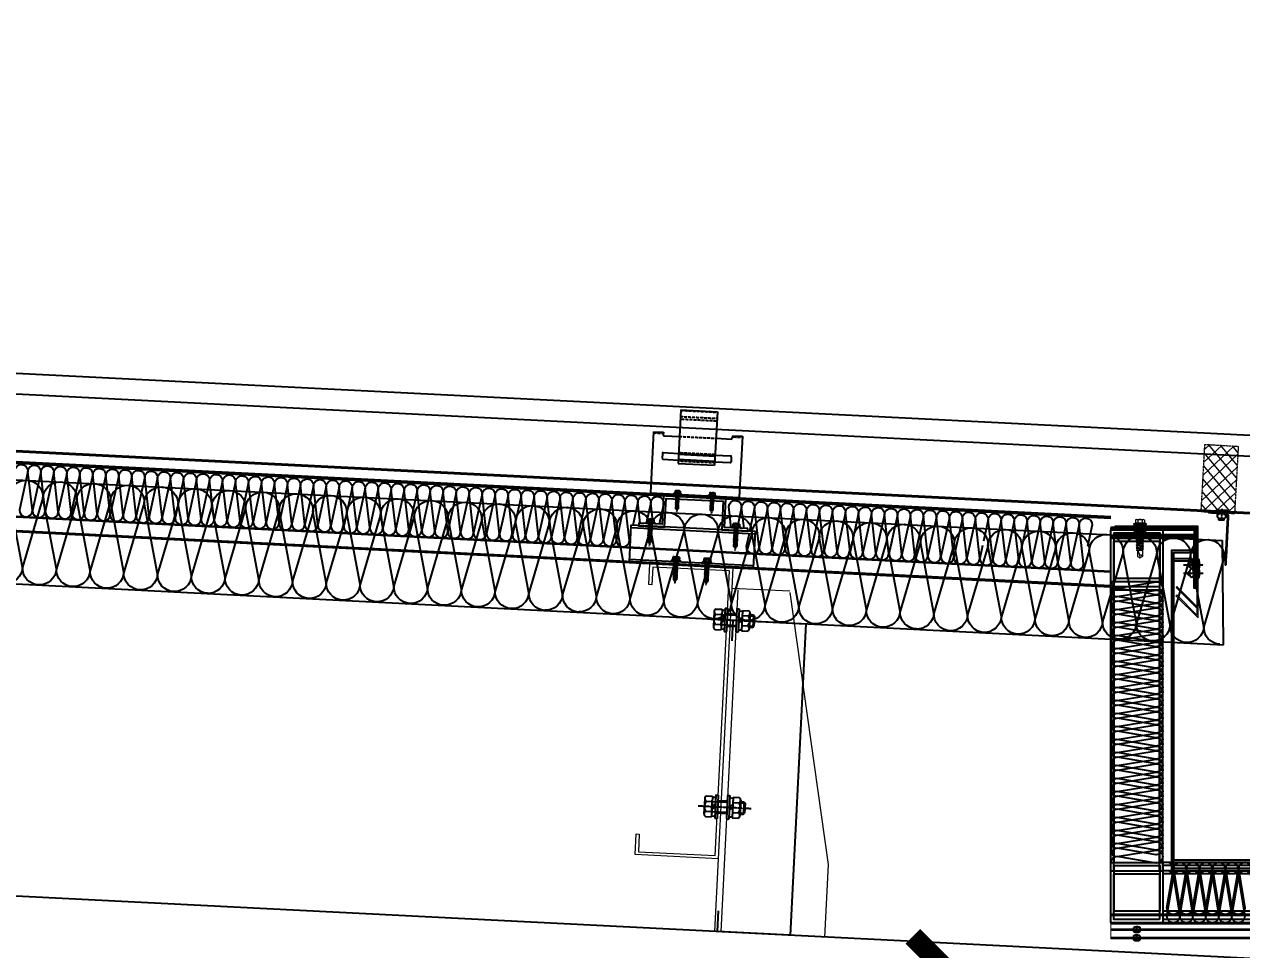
# Model space of a CAD drawing. Extents: x 220580 to 2027826, y -309201 to 71987.
# Drawn here: x 337395 to 338566, y -212317 to -211427 of the extents above; entities that cross this region are included whole.
import ezdxf

# ---------------------------------------------------------------- set-up
doc = ezdxf.new("R2010")
doc.units = 0
for name, pattern in [('CENTER', [2, 1.25, -0.25, 0.25, -0.25]), ('CONTINUOUS0', [0]), ('CONTINUOUS1', [0]), ('DASH', [0.35, 0.25, -0.1]), ('HIDDEN', [0.375, 0.25, -0.125])]:
    doc.linetypes.add(name, pattern=pattern)
for name, color, linetype, lineweight in [('00-BW', 140, 'HIDDEN', 5), ('0CABR-零部件（螺钉、螺栓、五金件）', 53, 'Continuous', 13), ('S-dim', 81, 'Continuous', 0), ('T码、堵头、配件', 6, 'Continuous', 13), ('屋面板', 6, 'Continuous', 13), ('粗', 7, 'Continuous', 50)]:
    doc.layers.add(name, color=color, linetype=linetype, lineweight=lineweight)
for name, color, linetype in [('003_THICK', 7, 'CONTINUOUS1'), ('004_THIN', 6, 'CONTINUOUS0'), ('3索引', 3, 'Continuous'), ('A-HATCH-2', 251, 'Continuous'), ('A-LIN-V', 9, 'Continuous'), ('AS-COLN', 6, 'Continuous'), ('BWM', 8, 'Continuous'), ('C18', 4, 'CENTER'), ('CEN', 1, 'CENTER'), ('DIM', 173, 'Continuous'), ('HATCH', 66, 'Continuous'), ('pj', 4, 'Continuous'), ('SCREW', 233, 'Continuous'), ('SEAMLOK75 - SHEET', 6, 'Continuous'), ('ZX', 240, 'CENTER'), ('建-尺寸', 3, 'Continuous'), ('拉铆钉', 243, 'Continuous'), ('紧固件', 40, 'Continuous'), ('配件', 233, 'Continuous'), ('钢承板', 253, 'Continuous')]:
    doc.layers.add(name, color=color, linetype=linetype)
doc.styles.add('A-DIM_T3', font='SIMPLEX', dxfattribs={"width": 0.705882, "bigfont": 'GBCBIG'})
doc.dimstyles.new('A-DIM&&50', dxfattribs={"dimtxt": 148.75, "dimasz": 50, "dimexe": 125, "dimexo": 150, "dimgap": 63.125, "dimtad": 1, "dimdec": 0, "dimzin": 0, "dimdsep": 46, "dimtxsty": 'A-DIM_T3', "dimblk": 'ARCHTICK', "dimcen": 0.09, "dimclrt": 7, "dimazin": 2, "dimtfac": 1, "dimtdec": 0, "dimtix": 1, "dimtmove": 2, "dimatfit": 3, "dimfxl": 0, "dimtolj": 1, "dimtzin": 0, "dimarcsym": 0})

# ---------------------------------------------------------------- blocks, each defined once
blk = doc.blocks.new('压块-flat-1')
at = {"layer": 'HATCH', "ltscale": 10}
h = blk.add_hatch(dxfattribs=at)
h.set_pattern_fill('ACET-2D-ANSI32', color=256, scale=0.5)
h.set_pattern_definition([(45, (-3162.4305, -11124.3203), (-1.683798, 1.683798), []), (45, (-3161.308, -11124.3203), (-1.683798, 1.683798), [])])
h.paths.add_polyline_path([(-82, 0), (-82, -2), (-2, -2), (-2, -50), (0, -50), (0, 0)])
at = {"layer": '配件', "color": 4}
blk.add_lwpolyline([(-82, 0), (-82, -2), (-2, -2), (-2, -50), (0, -50), (0, 0)], close=True, dxfattribs=at)
blk = doc.blocks.new('G$C114A11A0')
at = {"layer": '0CABR-零部件（螺钉、螺栓、五金件）'}
h = blk.add_hatch(dxfattribs=at)
h.set_pattern_fill('DOTS', color=256, scale=0.1, style=0)
h.set_pattern_definition([(0, (-261042.33595, 10165.88129), (0.079375, 0.15875), [0, -0.15875])])
h.paths.add_polyline_path([(11.9, 30.9), (0.4, 30.9), (0.4, 29.4), (11.9, 29.4)])
for p, q in [((1.9, 35.5), (1.9, 32.8)), ((3, 35.9), (9.3, 35.9)), ((4, 35.5), (4, 32.8)), ((8.3, 35.5), (8.3, 32.8)), ((10.4, 35.5), (10.4, 32.8)), ((0, 31.7), (1.9, 32.8)), ((0, 31.7), (12.3, 31.7)), ((0, 31.7), (0.3, 30.9)), ((0.3, 30.9), (12, 30.9)), ((0.4, 30.9), (0.4, 29.4)), ((0.4, 29.4), (11.9, 29.4)), ((1.9, 32.8), (10.4, 32.8)), ((12.3, 31.7), (10.4, 32.8)), ((11.9, 30.9), (11.9, 29.4)), ((12.3, 31.7), (12, 30.9))]:
    blk.add_line(p, q, dxfattribs=at)
at = {"layer": '0CABR-零部件（螺钉、螺栓、五金件）', "ltscale": 0.03}
for p, q in [((3.4, 29.4), (2.6, 28.9)), ((3.4, 28.4), (2.6, 28.9)), ((9.8, 27.7), (2.6, 28.9)), ((3.4, 27), (2.6, 26.5)), ((3.4, 26), (2.6, 26.5)), ((2.6, 26.5), (9.8, 25.3)), ((3.4, 24.6), (2.6, 24.1)), ((3.4, 23.6), (2.6, 24.1)), ((2.6, 24.1), (9.8, 22.9)), ((3.4, 29.4), (8.9, 28.2)), ((3.4, 28.4), (8.9, 27.2)), ((3.4, 28.4), (3.4, 27)), ((8.9, 25.8), (3.4, 27)), ((3.4, 26), (8.9, 24.8)), ((3.4, 26), (3.4, 24.6)), ((8.9, 23.4), (3.4, 24.6)), ((3.4, 23.6), (3.4, 22.2)), ((8.9, 22.4), (3.4, 23.6)), ((8.9, 29.4), (8.9, 28.2)), ((8.9, 28.2), (9.8, 27.7)), ((8.9, 27.2), (9.8, 27.7)), ((8.9, 27.2), (8.9, 25.8)), ((8.9, 25.8), (9.8, 25.3)), ((8.9, 24.8), (9.8, 25.3)), ((8.9, 24.8), (8.9, 23.4)), ((3.4, 22.2), (2.6, 21.7)), ((3.4, 21.2), (2.6, 21.7)), ((9.8, 20.5), (2.6, 21.7)), ((3.4, 19.8), (2.6, 19.3)), ((3.4, 18.8), (2.6, 19.3)), ((2.6, 19.3), (9.8, 18.1)), ((3.4, 17.4), (2.6, 16.9)), ((9.8, 15.7), (2.6, 16.9)), ((3.4, 16.4), (2.6, 16.9)), ((3.6, 14.8), (2.9, 14.4)), ((2.9, 14.4), (3.7, 14.2)), ((3.7, 13.9), (2.9, 14.4)), ((3.4, 22.2), (8.9, 21)), ((3.4, 21.2), (3.4, 19.8)), ((3.4, 21.2), (8.9, 20)), ((8.9, 18.6), (3.4, 19.8)), ((8.9, 17.6), (3.4, 18.8)), ((3.4, 18.8), (3.4, 17.4)), ((3.4, 17.4), (8.9, 16.2)), ((3.4, 17.4), (8.9, 16.2)), ((3.4, 16.4), (8.9, 15.1)), ((3.6, 14.7), (3.4, 16.4)), ((3.6, 14.7), (3.8, 13.6)), ((3.8, 13.6), (3.8, 8.4)), ((3.9, 14.9), (6.2, 9.2)), ((3.9, 14.8), (7, 13.9)), ((4.1, 14.1), (5, 13.9)), ((8.6, 13.9), (4.2, 13.9)), ((8.6, 13.9), (8.9, 15.1)), ((8.6, 13.9), (8.6, 8.4)), ((8.9, 23.4), (9.8, 22.9)), ((8.9, 22.4), (9.8, 22.9)), ((8.9, 22.4), (8.9, 21)), ((8.9, 21), (9.8, 20.5)), ((8.9, 20), (9.8, 20.5)), ((8.9, 20), (8.9, 18.6)), ((8.9, 18.6), (9.8, 18.1)), ((8.9, 17.6), (9.8, 18.1)), ((8.9, 17.6), (8.9, 16.2)), ((8.9, 16.2), (9.8, 15.7)), ((8.9, 15.1), (9.8, 15.7)), ((3.8, 8.4), (6, 6.9)), ((8.6, 8.4), (6.3, 6.9))]:
    blk.add_line(p, q, dxfattribs=at)
at = {"layer": '0CABR-零部件（螺钉、螺栓、五金件）'}
for centre, radius, start, end in [((3, 34.3), 1.59, 48.3968, 131.6032), ((6.2, 30.1), 5.78, 68.4898, 111.5102), ((9.3, 34.3), 1.59, 48.3968, 131.6032)]:
    blk.add_arc(centre, radius, start, end, dxfattribs=at)
at = {"layer": '0CABR-零部件（螺钉、螺栓、五金件）', "ltscale": 0.03}
for centre, radius, start, end in [((3.8, 14.8), 0.147, 16.3775, 187.739), ((6.2, 7.1), 0.267, 235, 305), ((7.1, 8), 1.53, 15.6219, 127.3885), ((3.2, 8), 3.25, 338.5847, 22.4418)]:
    blk.add_arc(centre, radius, start, end, dxfattribs=at)
blk = doc.blocks.new('*U1985')
at = {"layer": 'CEN', "ltscale": 0.3}
blk.add_line((14, 0), (-5, 0), dxfattribs=at)
at = {"layer": 'SCREW'}
for p, q in [((-0.9, 5), (-0.9, -5)), ((0, 5), (-0.9, 5)), ((0, -5), (0, 5)), ((4, 2.2), (0, 2.2)), ((4, 2.2), (4, -2.3)), ((8.7, 2), (8, 2.2)), ((8, 2.2), (8, -2.2)), ((9.9, 0.8), (8.7, 2)), ((10.2, 0.7), (9.9, 0.8)), ((9.9, -0.2), (10.2, 0.7)), ((-0.9, -5), (0, -5)), ((4, -2.3), (0, -2.3)), ((8, -2.2), (9.9, -0.2))]:
    blk.add_line(p, q, dxfattribs=at)
for centre, radius, start, end in [((17.3, 0), 18.8, 164.6076, 195.3924), ((6, 1.9), 2.04, 7.579, 172.421), ((6, -1.9), 2.04, 187.579, 352.421)]:
    blk.add_arc(centre, radius, start, end, dxfattribs=at)
blk = doc.blocks.new('*U1986')
at = {"layer": '拉铆钉'}
blk.add_line((-2.1, 0), (4.1, 0), dxfattribs=at)
for points in [[(-0.4, 3.2, 0.376048), (-0.4, -3.2)], [(3.4, -1.3), (3.5, -1.3, 0.414214), (3.7, -1), (3.7, 1, 0.414214), (3.5, 1.3), (3.4, 1.3)]]:
    blk.add_lwpolyline(points, format="xyb", dxfattribs=at)
for points in [[(0, -3.2), (0, 3.2), (-0.4, 3.2), (-0.4, -3.2)], [(1.6, -1.6), (0, -1.6), (0, 1.6), (1.6, 1.6)]]:
    blk.add_lwpolyline(points, close=True, dxfattribs=at)
blk.add_lwpolyline([(2.7, 3.2), (2.3, 3.2, 0.414214), (1.6, 2.6), (1.6, -2.6, 0.414214), (2.3, -3.2), (2.7, -3.2, 0.414214), (3.4, -2.6), (3.4, 2.6, 0.414214)], format="xyb", close=True, dxfattribs=at)
blk = doc.blocks.new('天沟')
at = {"color": 2, "ltscale": 50}
for p, q in [((1244872.9, 251764.4), (1244872.9, 252034.3)), ((1244875.9, 251764.4), (1244875.9, 252034.3)), ((1244919.9, 251764.4), (1244919.9, 252034.3)), ((1244922.9, 251764.4), (1244922.9, 252034.3)), ((1245839.3, 251764.4), (1244922.9, 251764.4)), ((1245839.3, 251761.4), (1244922.9, 251761.4)), ((1245839.3, 251717.4), (1244922.9, 251717.4)), ((1245839.3, 251714.4), (1244922.9, 251714.4))]:
    blk.add_line(p, q, dxfattribs=at)
at = {"color": 4, "ltscale": 50}
for p, q in [((1244872.9, 251714.4), (1245889.3, 251714.4)), ((1244872.9, 251713.6), (1245889.3, 251713.6)), ((1244872.9, 251700.2), (1245889.3, 251700.2)), ((1244872.9, 251699.4), (1245889.3, 251699.4))]:
    blk.add_line(p, q, dxfattribs=at)
at = {"color": 2, "ltscale": 50}
for points in [[(1244922.9, 252034.3), (1244872.9, 252034.3), (1244872.9, 252084.3), (1244922.9, 252084.3)], [(1244919.9, 252037.3), (1244875.9, 252037.3), (1244875.9, 252081.3), (1244919.9, 252081.3)], [(1244922.9, 251714.4), (1244872.9, 251714.4), (1244872.9, 251764.4), (1244922.9, 251764.4)], [(1244919.9, 251717.4), (1244875.9, 251717.4), (1244875.9, 251761.4), (1244919.9, 251761.4)]]:
    blk.add_lwpolyline(points, close=True, dxfattribs=at)
at = {"color": 1, "ltscale": 50}
blk.add_lwpolyline([(1245811.3, 252062.4), (1245829.3, 252062.4), (1245829.3, 251766.4), (1244933.3, 251766.4), (1244933.3, 252062.4), (1244951.3, 252062.4), (1244951.3, 252064.4), (1244931.3, 252064.4), (1244931.3, 251764.4), (1245831.3, 251764.4), (1245831.3, 252064.4), (1245811.3, 252064.4)], close=True, dxfattribs=at)
at = {"layer": 'BWM'}
for points in [[(1244872.9, 252034.3, 0.414214), (1244879.1, 252028), (1244916.6, 252034.3, -1), (1244916.6, 252021.8), (1244879.1, 252028, 1), (1244879.1, 252015.5), (1244916.6, 252021.8, -1), (1244916.6, 252009.3), (1244879.1, 252015.5, 1), (1244879.1, 252003), (1244916.6, 252009.3, -1), (1244916.6, 251996.8), (1244879.1, 252003, 1), (1244879.1, 251990.5), (1244916.6, 251996.8, -1), (1244916.6, 251984.3), (1244879.1, 251990.5, 1), (1244879.1, 251978), (1244916.6, 251984.3, -1), (1244916.6, 251971.8), (1244879.1, 251978, 1), (1244879.1, 251965.5), (1244916.6, 251971.8, -1), (1244916.6, 251959.3), (1244879.1, 251965.5, 1), (1244879.1, 251953), (1244916.6, 251959.3, -1), (1244916.6, 251946.8), (1244879.1, 251953, 1), (1244879.1, 251940.5), (1244916.6, 251946.8, -1), (1244916.6, 251934.3), (1244879.1, 251940.5, 1), (1244879.1, 251928), (1244916.6, 251934.3, -1), (1244916.6, 251921.8), (1244879.1, 251928, 1), (1244879.1, 251915.5), (1244916.6, 251921.8, -1), (1244916.6, 251909.3), (1244879.1, 251915.5, 1), (1244879.1, 251903), (1244916.6, 251909.3, -1), (1244916.6, 251896.8), (1244879.1, 251903, 1), (1244879.1, 251890.5), (1244916.6, 251896.8, -1), (1244916.6, 251884.3), (1244879.1, 251890.5, 1), (1244879.1, 251878), (1244916.6, 251884.3, -1), (1244916.6, 251871.8), (1244879.1, 251878, 1), (1244879.1, 251865.5), (1244916.6, 251871.8, -1), (1244916.6, 251859.3), (1244879.1, 251865.5, 1), (1244879.1, 251853), (1244916.6, 251859.3, -1), (1244916.6, 251846.8), (1244879.1, 251853, 1), (1244879.1, 251840.5), (1244916.6, 251846.8, -1), (1244916.6, 251834.3), (1244879.1, 251840.5, 1), (1244879.1, 251828), (1244916.6, 251834.3, -1), (1244916.6, 251821.8), (1244879.1, 251828, 1), (1244879.1, 251815.5), (1244916.6, 251821.8, -1), (1244916.6, 251809.3), (1244879.1, 251815.5, 1), (1244879.1, 251803), (1244916.6, 251809.3, -1), (1244916.6, 251796.8), (1244879.1, 251803, 1), (1244879.1, 251790.5), (1244916.6, 251796.8, -1), (1244916.6, 251784.3), (1244879.1, 251790.5, 1), (1244879.1, 251778), (1244916.6, 251784.3, -1), (1244916.6, 251771.8), (1244879.1, 251778, 0.414214), (1244872.9, 251771.8)], [(1245008.1, 251758.1, 1), (1244995.6, 251758.1), (1245001.8, 251720.6, -1), (1244989.3, 251720.6), (1244995.6, 251758.1, 1), (1244983.1, 251758.1), (1244989.3, 251720.6, -1), (1244976.8, 251720.6), (1244983.1, 251758.1, 1), (1244970.6, 251758.1), (1244976.8, 251720.6, -1), (1244964.3, 251720.6), (1244970.6, 251758.1, 1), (1244958.1, 251758.1), (1244964.3, 251720.6, -1), (1244951.8, 251720.6), (1244958.1, 251758.1, 1), (1244945.6, 251758.1), (1244951.8, 251720.6, -1), (1244939.3, 251720.6), (1244945.6, 251758.1, 1), (1244933.1, 251758.1), (1244939.3, 251720.6, -1), (1244926.8, 251720.6), (1244933.1, 251758.1, 0.414214), (1244926.8, 251764.4)]]:
    blk.add_lwpolyline(points, format="xyb", dxfattribs=at)
at = {"layer": '屋面板', "color": 6}
blk.add_lwpolyline([(1244876.8, 252086.7), (1244955.8, 252086.7), (1244955.8, 252010.1), (1244936.3, 252029.6), (1244935.6, 252028.9), (1244956.8, 252007.7), (1244956.8, 252087.7), (1244876.8, 252087.7)], close=True, dxfattribs=at)
at = {"layer": '钢承板', "color": 4, "const_width": 1}
blk.add_lwpolyline([(1244872.9, 252034.3), (1244872.9, 251699.4), (1244922.9, 251699.4)], dxfattribs=at)
blk.add_blockref('压块-flat-1', (1244954.9, 252086.3))
for name, p, rotation in [('*U1985', (1244956.8, 252050.7, 0), 180), ('*U1986', (1244897.9, 251698.6), 90)]:
    blk.add_blockref(name, p, dxfattribs=dict(rotation=rotation))
at = {"layer": '00-BW', "rotation": 359.9973387277178}
blk.add_blockref('G$C114A11A0', (1244894.7, 252058.3), dxfattribs=at)
blk = doc.blocks.new('2342424242')
blk.add_blockref('天沟', (-83607.8, -3657515.6))
blk = doc.blocks.new('CURVEPATTERNLIB$SYSLIB$岩棉板')
at = {"color": 0}
for p, q in [((0, -17), (12, -67)), ((12, -67), (24, -17))]:
    blk.add_line(p, q, dxfattribs=at)
for centre, start, end in [((12, -17), 0, 180), ((0, -67), 270, 0), ((24, -67), 180, 270)]:
    blk.add_arc(centre, 12, start, end, dxfattribs=at)
blk = doc.blocks.new('_ArchTick')
at = {"color": 0, "linetype": 'ByBlock', "const_width": 0.4}
blk.add_lwpolyline([(-0.5, -0.5), (0.5, 0.5)], dxfattribs=at)
blk = doc.blocks.new('*D405')
at = {"layer": 'Defpoints', "color": 0, "transparency": 16777216}
for p in [(15826.2, 700), (16200, 700), (16200, 0)]:
    blk.add_point(p, dxfattribs=at)
at = {"layer": '建-尺寸', "color": 0, "lineweight": -2, "transparency": 16777216}
for p, q in [((16150, 700), (15776.2, 700)), ((15826.2, 0), (15826.2, 700)), ((16150, 0), (15776.2, 0))]:
    blk.add_line(p, q, dxfattribs=at)
at = {"layer": '建-尺寸', "color": 0, "lineweight": -2, "transparency": 16777216, "xscale": 50, "yscale": 50, "zscale": 50}
for p, rotation in [((15826.2, 700), 90), ((15826.2, 0), 270)]:
    blk.add_blockref('_ArchTick', p, dxfattribs=dict(at, rotation=rotation))
at = {"layer": '建-尺寸', "color": 7, "transparency": 16777216, "insert": (15688.7, 350), "char_height": 148.75, "attachment_point": 5, "rotation": 90, "style": 'A-DIM_T3'}
blk.add_mtext('\\A1;700', dxfattribs=at)
blk = doc.blocks.new('*U785')
at = {"layer": '紧固件', "extrusion": (-3.52327e-23, -6.31601e-13, -1)}
for p, q in [((2.5, 0), (-2.5, 0)), ((2.5, -6.1), (-2.5, -6.1))]:
    blk.add_line(p, q, dxfattribs=at)
at = {"layer": '紧固件', "color": 1, "linetype": 'CENTER', "ltscale": 0.01, "extrusion": (-3.52327e-23, -6.31601e-13, -1)}
blk.add_line((0, 2.9), (0, -8.6), dxfattribs=at)
at = {"layer": '紧固件', "extrusion": (-3.52327e-23, -6.31601e-13, -1)}
blk.add_lwpolyline([(-4, 2), (4, 2, -1), (4, 0), (2.5, 0), (2.5, -1.9, -0.72774), (2.5, -6.1), (2.5, -7.4, -0.414214), (2, -7.9), (-2, -7.9, -0.414214), (-2.5, -7.4), (-2.5, -6.1, -0.72774), (-2.5, -1.9), (-2.5, 0), (-4, 0, -1)], format="xyb", close=True, dxfattribs=at)
blk = doc.blocks.new('*U788')
at = {"layer": 'T码、堵头、配件', "linetype": 'DASH', "ltscale": 3}
h = blk.add_hatch(dxfattribs=at)
h.set_pattern_fill('NET', color=13, scale=2, angle=45, style=0)
h.paths.add_polyline_path([(12.3, 47.53), (-12.7, 47.53), (-12.7, 0), (12.3, 0)])
at = {"layer": 'T码、堵头、配件', "color": 13, "linetype": 'DASH', "ltscale": 3}
blk.add_lwpolyline([(12.3, 47.53), (-12.7, 47.53), (-12.7, 0), (12.3, 0)], close=True, dxfattribs=at)
blk = doc.blocks.new('324')
blk.add_rational_spline([(288338.6, -582640.4, 0.3), (288352.5, -582640.3, -0.9), (288357.5, -582640.3, 2.4), (288358.4, -582640.3, 3), (288359, -582641, 3.4), (288359.6, -582641.7, 3.8), (288359.6, -582642.8, 3.8), (288359.8, -582665.9, 3.6), (288360, -582689, 3.4), (288360.2, -582689, 3.5), (288360.4, -582689, 3.7), (288360.2, -582665.9, 3.8), (288360, -582642.8, 4), (288360, -582641.5, 4), (288359.3, -582640.7, 3.6), (288358.5, -582639.8, 3.1), (288357.5, -582639.8, 2.4), (288352.5, -582639.8, -0.9), (288338.6, -582639.9, 0.3), (288338.6, -582640.2, 0.3), (288338.6, -582640.4, 0.3)], [1, 1, 1, 0.923879532509, 1, 0.923879532509, 1, 1, 1, 1, 1, 1, 1, 0.92387953251, 1, 0.92387953251, 1, 1, 1, 1, 1], degree=2, knots=[0, 0, 0, 1, 1, 1.785398, 1.785398, 2.570796, 2.570796, 3.570796, 3.570796, 4.570796, 4.570796, 5.570796, 5.570796, 6.356194, 6.356194, 7.141593, 7.141593, 8.141593, 8.141593, 9.141593, 9.141593, 9.141593])
at = {"extrusion": (0.384106, 0.002152, 0.923287), "xscale": -1, "rotation": 270.409525737971}
blk.add_blockref('*U785', (-584245.2, -263213.8, 109492.9), dxfattribs=at)
at = {"layer": 'pj', "extrusion": (2.43172e-16, -3.263e-14, -1), "xscale": 1.36762023444512, "yscale": 1.36762023444512, "zscale": -1.36762023444512, "rotation": 359.5730164586824}
blk.add_blockref('*U788', (-288347.5, -582639.8, 0), dxfattribs=at)
blk = doc.blocks.new('DT')
at = {"layer": '3索引', "color": 5, "extrusion": (0.072286, -0.009155, 0.997342), "rotation": 272.6791958730362}
blk.add_blockref('324', (568525.5, 315258.2, -0.3), dxfattribs=at)
blk = doc.blocks.new('34t65')
at = {"color": 2, "ltscale": 50}
for p, q in [((1430037, 238183.4), (1430157, 238183.4)), ((1430037, 238148.4), (1430037, 238183.4)), ((1430037, 238180.9), (1430157, 238180.9)), ((1430157, 238183.4), (1430157, 238148.4)), ((1430157, 238150.9), (1430037, 238150.9)), ((1430157, 238148.4), (1430037, 238148.4))]:
    blk.add_line(p, q, dxfattribs=at)
blk = doc.blocks.new('*U1984')
at = {"layer": 'pj'}
for p, q in [((-4.4, 0.5), (-4.4, 0)), ((4.4, 0), (-4.4, 0)), ((-4.1, 0.8), (-3.1, 1)), ((4.1, 0.8), (-4.1, 0.8)), ((-3.1, 3.9), (-3.1, 1)), ((3.1, 1), (-3.1, 1)), ((2.3, 4.2), (-2.3, 4.2)), ((-2, 0.8), (-1.5, 1)), ((-1.5, 3.9), (-1.5, 1)), ((-1.5, 0), (-1.5, -1.6)), ((1.5, 3.9), (1.5, 1)), ((2.2, 0.8), (1.5, 1)), ((1.5, 0), (1.5, -1.1)), ((3.1, 3.9), (3.1, 1)), ((4.1, 0.8), (3.1, 1)), ((4.4, 0.5), (4.4, 0)), ((-2.1, -1.9), (2.1, -1.4)), ((-2.1, -1.9), (-1.5, -1.6)), ((-2.1, -1.9), (-1.5, -2.2)), ((-2.1, -3.3), (2.1, -2.8)), ((-2.1, -3.3), (-1.5, -3)), ((-2.1, -3.3), (-1.5, -3.6)), ((-2.1, -4.7), (2.1, -4.2)), ((-2.1, -4.7), (-1.5, -4.4)), ((-2.1, -4.7), (-1.5, -5)), ((-2.1, -6.1), (2.1, -5.6)), ((-2.1, -6.1), (-1.5, -5.8)), ((-2.1, -6.1), (-1.5, -6.4)), ((-2.1, -7.5), (2.1, -7)), ((-2.1, -7.5), (-1.5, -7.2)), ((-2.1, -7.5), (-1.5, -7.8)), ((-2.1, -8.9), (2.1, -8.4)), ((-2.1, -8.9), (-1.5, -8.6)), ((-2.1, -8.9), (-1.5, -9.2)), ((-2.1, -10.3), (2.1, -9.8)), ((-2.1, -10.3), (-1.5, -10)), ((-2.1, -10.3), (-1.5, -10.6)), ((-2.1, -11.7), (2.1, -11.2)), ((-2.1, -11.7), (-1.5, -11.4)), ((-1.5, -1.6), (1.5, -1.1)), ((-1.5, -2.2), (1.5, -1.7)), ((-1.5, -2.2), (-1.5, -3)), ((-1.5, -3), (1.5, -2.5)), ((-1.5, -3.6), (1.5, -3.1)), ((-1.5, -3.6), (-1.5, -4.4)), ((-1.5, -4.4), (1.5, -3.9)), ((-1.5, -5), (1.5, -4.5)), ((-1.5, -5), (-1.5, -5.8)), ((-1.5, -5.8), (1.5, -5.3)), ((-1.5, -6.4), (1.5, -5.9)), ((-1.5, -6.4), (-1.5, -7.2)), ((-1.5, -7.2), (1.5, -6.7)), ((-1.5, -7.8), (1.5, -7.3)), ((-1.5, -7.8), (-1.5, -8.6)), ((-1.5, -8.6), (1.5, -8.1)), ((-1.5, -9.2), (1.5, -8.7)), ((-1.5, -9.2), (-1.5, -10)), ((-1.5, -10), (1.5, -9.5)), ((-1.5, -10.6), (1.5, -10.1)), ((-1.5, -10.6), (-1.5, -11.4)), ((-1.5, -11.4), (1.5, -10.9)), ((1.5, -0.3), (1.5, -1.1)), ((2.1, -1.4), (1.5, -1.1)), ((2.1, -1.4), (1.5, -1.7)), ((1.5, -1.7), (1.5, -2.5)), ((2.1, -2.8), (1.5, -2.5)), ((2.1, -2.8), (1.5, -3.1)), ((1.5, -3.1), (1.5, -3.9)), ((2.1, -4.2), (1.5, -3.9)), ((2.1, -4.2), (1.5, -4.5)), ((1.5, -4.5), (1.5, -5.3)), ((2.1, -5.6), (1.5, -5.3)), ((2.1, -5.6), (1.5, -5.9)), ((1.5, -5.9), (1.5, -6.7)), ((2.1, -7), (1.5, -6.7)), ((2.1, -7), (1.5, -7.3)), ((1.5, -7.3), (1.5, -8.1)), ((2.1, -8.4), (1.5, -8.1)), ((2.1, -8.4), (1.5, -8.7)), ((1.5, -8.7), (1.5, -9.5)), ((2.1, -9.8), (1.5, -9.5)), ((2.1, -9.8), (1.5, -10.1)), ((1.5, -10.1), (1.5, -10.9)), ((2.1, -11.2), (1.5, -10.9)), ((2.1, -11.2), (1.5, -11.5)), ((-2.1, -11.7), (-1.5, -12)), ((-2.1, -13.1), (-1.5, -12.8)), ((-2.1, -13.1), (-1.1, -13)), ((-2.1, -13.1), (-1.5, -13.4)), ((-1.5, -12), (1.5, -11.5)), ((-1.5, -12), (-1.5, -12.8)), ((-1.5, -12.8), (-1, -12.7)), ((-1.5, -13.4), (-1.5, -17.2)), ((-1.5, -13.4), (-1.3, -13.4)), ((0, -18.6), (-1.5, -17.2)), ((0, -18.6), (1.5, -17.2)), ((0.6, -12.4), (1.5, -12.3)), ((0.7, -12.8), (2.1, -12.6)), ((0.7, -13), (1.5, -12.9)), ((0.7, -13.8), (1.5, -13.7)), ((0.7, -14.2), (2.1, -14)), ((0.7, -14.4), (1.5, -14.3)), ((1.5, -11.5), (1.5, -12.3)), ((2.1, -12.6), (1.5, -12.3)), ((2.1, -12.6), (1.5, -12.9)), ((1.5, -12.9), (1.5, -13.7)), ((2.1, -14), (1.5, -13.7)), ((2.1, -14), (1.5, -14.3)), ((1.5, -14.3), (1.5, -17.2))]:
    blk.add_line(p, q, dxfattribs=at)
blk.add_lwpolyline([(0, -18.6), (0.7, -14.4), (0.7, -12.7, 0.417657), (0.4, -12.4, 0.097062), (-1, -12.7), (-1.5, -13.8)], format="xyb", dxfattribs=at)
for centre, radius, start, end in [((-4.1, 0.5), 0.3, 90, 180), ((-2.3, 3.3), 0.951, 35.4009, 144.5991), ((0, 1), 3.2, 61.0594, 118.9406), ((2.3, 3.3), 0.951, 35.4009, 144.5991), ((4.1, 0.5), 0.3, 0, 90)]:
    blk.add_arc(centre, radius, start, end, dxfattribs=at)
at = {"layer": 'ZX', "ltscale": 0.2}
blk.add_line((0, 4.9), (0, -21), dxfattribs=at)
blk = doc.blocks.new('A$C2F3B4A73')
at = {"layer": '粗', "lineweight": -2}
for p, q in [((25.2, 101.1), (60.4, 101.1)), ((25.2, 101.1), (25.2, 49.6)), ((60.4, 101.1), (60.4, 49.6)), ((0, 78.7), (9.6, 78.7)), ((0, 78.7), (0, 19.8)), ((9.6, 78.7), (9.6, 76.3)), ((10.4, 75.5), (25.2, 75.5)), ((60.4, 75.5), (75.2, 75.5)), ((76, 78.7), (85.6, 78.7)), ((76, 78.7), (76, 76.3)), ((85.6, 78.7), (85.6, 19.8)), ((10.4, 59.2), (25.2, 59.2)), ((60.4, 59.2), (75.2, 59.2)), ((9.6, 58.4), (9.6, 53.6)), ((10.4, 52.8), (25.2, 52.8)), ((25.2, 58.4), (60.4, 58.4)), ((25.2, 53.6), (60.4, 53.6)), ((25.2, 49.6), (60.4, 49.6)), ((60.4, 52.8), (75.2, 52.8)), ((76, 58.4), (76, 53.6)), ((0, 19.8), (85.6, 19.8)), ((0, 18.8), (0, 19.8)), ((0, 18.8), (85.6, 18.8)), ((14.4, 19.8), (14.4, 18.8)), ((71.2, 19.8), (71.2, 18.8)), ((85.6, 19.8), (85.6, 18.8))]:
    blk.add_line(p, q, dxfattribs=at)
at = {"layer": '粗', "linetype": 'DASH', "lineweight": -2}
for p, q in [((25.2, 100.6), (60.4, 100.6)), ((25.2, 94.7), (60.4, 94.7)), ((25.2, 92.3), (60.4, 92.3)), ((0, 77.7), (9.6, 77.7)), ((25.2, 75.5), (60.4, 75.5)), ((76, 77.7), (85.6, 77.7)), ((25.2, 60), (60.4, 60)), ((25.2, 59.2), (60.4, 59.2)), ((25.2, 52.8), (60.4, 52.8)), ((25.2, 52), (60.4, 52)), ((16, 19.8), (16, 18.8)), ((21.6, 19.8), (21.6, 18.8)), ((29.6, 19.8), (29.6, 18.8)), ((35.2, 19.8), (35.2, 18.8)), ((50.4, 19.8), (50.4, 18.8)), ((56, 19.8), (56, 18.8)), ((64, 19.8), (64, 18.8)), ((69.6, 19.8), (69.6, 18.8))]:
    blk.add_line(p, q, dxfattribs=at)
at = {"layer": '粗', "lineweight": -2}
for centre, start, end in [((10.4, 76.3), 180, 270), ((75.2, 76.3), 270, 0), ((10.4, 58.4), 90, 180), ((75.2, 58.4), 0, 90), ((10.4, 53.6), 180, 270), ((75.2, 53.6), 270, 0)]:
    blk.add_arc(centre, 0.8, start, end, dxfattribs=at)
at = {"layer": '紧固件', "color": 2, "yscale": 0.8, "zscale": 0.8}
for p, xscale in [((26.1, 19.8), 0.8), ((59.5, 19.8), -0.8)]:
    blk.add_blockref('*U1984', p, dxfattribs=dict(at, xscale=xscale))
blk = doc.blocks.new('A$C51791418')
blk.add_blockref('A$C2F3B4A73', (-42.8, -15.8))
blk = doc.blocks.new('*U1987')
at = {"layer": '003_THICK', "color": 2}
for points in [[(-11, 13.1, 0.611769), (-11, 6.5, 0.611769)], [(-11, 6.5, 0.305859), (-11, -6.5, 0.305859)], [(31.2, 6.5, 0.61177), (31.2, 13.1, 0.61177)], [(31.2, -6.5, 0.305858), (31.2, 6.5, 0.305858)], [(-11, -6.5, 0.611769), (-11, -13.1, 0.611769)], [(31.2, -13.1, 0.61177), (31.2, -6.5, 0.61177)]]:
    blk.add_lwpolyline(points, format="xyb", dxfattribs=at)
for points in [[(-13, 9.8), (-13, -9.8)], [(-11, 13.1), (-3, 13.1)], [(-11, 6.5), (-3, 6.5)], [(-3.6, 8), (-3.6, -8)], [(-3, 13.1), (-3, -13.1)], [(-3, 12.1), (1.1, 12.1)], [(-3, 0), (1.1, 4.1)], [(-3, -4.1), (1.1, 0)], [(1.1, 15), (4.1, 15)], [(1.1, 15), (1.1, -15)], [(4.1, 15), (4.1, -15)], [(4.1, 8), (16.1, 8)], [(16.1, 15), (16.1, -15)], [(16.1, 15), (19.1, 15)], [(19.1, 15), (19.1, -15)], [(19.1, 12.1), (23.2, 12.1)], [(19.1, 0), (23.2, 4.1)], [(23.2, 13.1), (23.2, -13.1)], [(23.2, 13.1), (31.2, 13.1)], [(23.2, 6.5), (31.2, 6.5)], [(33.2, 9.8), (33.2, -9.8)], [(33.2, 8), (37.5, 8)], [(37.5, 8), (37.5, -8)], [(37.5, 8), (39, 6.5)], [(39, 6.5), (39, -6.5)], [(-11, -6.5), (-3, -6.5)], [(-11, -13.1), (-3, -13.1)], [(-3, -12.1), (1.1, -12.1)], [(1.1, -15), (4.1, -15)], [(4.1, -8), (16.1, -8)], [(16.1, -15), (19.1, -15)], [(19.1, -4.1), (23.2, 0)], [(19.1, -12.1), (23.2, -12.1)], [(23.2, -6.5), (31.2, -6.5)], [(23.2, -13.1), (31.2, -13.1)], [(33.2, -8), (37.5, -8)], [(37.5, -8), (39, -6.5)]]:
    blk.add_lwpolyline(points, dxfattribs=at)
at = {"layer": '004_THIN', "color": 2}
for points in [[(-3.6, 6.5), (16.1, 6.5)], [(33.2, 6.5), (39, 6.5)], [(-3.6, -6.5), (16.1, -6.5)], [(33.2, -6.5), (39, -6.5)]]:
    blk.add_lwpolyline(points, dxfattribs=at)
at = {"layer": 'C18', "color": 1, "ltscale": 0.6}
blk.add_lwpolyline([(-21, 0), (47, 0)], dxfattribs=at)
blk = doc.blocks.new('1112')
at = {"color": 2}
blk.add_lwpolyline([(1432456, 238570.9), (1432478.5, 238570.9), (1432478.5, 238598.4), (1432538.5, 238598.4), (1432538.5, 238570.9), (1432561, 238570.9), (1432561, 238568.4), (1432536, 238568.4), (1432536, 238595.9), (1432481, 238595.9), (1432481, 238568.4), (1432456, 238568.4)], close=True, dxfattribs=at)
at = {"layer": 'S-dim', "ltscale": 10}
for p, q in [((1432412.5, 238511.6), (1432362.5, 238252.3)), ((1432412.5, 238512.7), (1432468.5, 238512.7)), ((1432462.5, 238511.6), (1432462.5, 238182.3)), ((1432362.5, 238252.3), (1432362.5, 238182.3)), ((1432468.5, 238252.3), (1432468.5, 238182.3)), ((1432362.5, 238182.3), (1432468.5, 238182.3))]:
    blk.add_line(p, q, dxfattribs=at)
at = {"layer": 'S-dim', "color": 6, "ltscale": 10}
blk.add_lwpolyline([(1432548.5, 238512.3), (1432548.5, 238532.3), (1432468.5, 238532.3), (1432468.5, 238252.3), (1432548.5, 238252.3), (1432548.5, 238272.3), (1432545.5, 238272.3), (1432545.5, 238255.3), (1432471.5, 238255.3), (1432471.5, 238529.3), (1432545.5, 238529.3), (1432545.5, 238512.3)], close=True, dxfattribs=at)
blk.add_blockref('34t65', (2411.5, 385))
at = {"xscale": -0.7500000000000001, "yscale": 0.7500000000000001, "zscale": 0.7500000000000001, "rotation": 359.9999999722328}
for p in [(1432474.6, 238482.3), (1432474.6, 238302.3)]:
    blk.add_blockref('*U1987', p, dxfattribs=at)
at = {"layer": 'SEAMLOK75 - SHEET', "xscale": -1}
blk.add_blockref('A$C51791418', (1432508.5, 238596.4), dxfattribs=at)
at = {"layer": '紧固件', "xscale": -1.023999999801318, "yscale": 1.023999999801318, "zscale": 1.023999999801318}
for p in [(1432467.3, 238570.9), (1432549.8, 238570.9, 0), (1432493.5, 238535.9), (1432523.5, 238535.9)]:
    blk.add_blockref('*U1984', p, dxfattribs=at)
blk = doc.blocks.new('3e34t5')
at = {"rotation": 2.880377552740777}
blk.add_blockref('1112', (-172572.5, -58130.3), dxfattribs=at)
blk = doc.blocks.new('wm')
at = {"color": 1, "ltscale": 50}
for p, q in [((1253656.3, 252531.4), (1245914.8, 252141.9)), ((1253656.3, 252529.9), (1245914.8, 252140.4))]:
    blk.add_line(p, q, dxfattribs=at)
at = {"color": 4, "ltscale": 50}
for p, q in [((1245914.8, 252089.2), (1253656.3, 252478.7, 0)), ((1245914.8, 252088.4), (1253656.3, 252477.9, 0)), ((1245914.8, 252075), (1253656.3, 252464.5, 0)), ((1245914.8, 252074.2), (1253656.3, 252463.7, 0))]:
    blk.add_line(p, q, dxfattribs=at)
at = {"color": 2, "ltscale": 50}
blk.add_line((1245914.8, 252075.3), (1253656.3, 252464.8, 0), dxfattribs=at)
at = {"layer": 'BWM', "elevation": 0}
for points in [[(1246969, 252186.1, 1), (1246956.5, 252185.4), (1246964.6, 252148.3, -1), (1246952.1, 252147.7), (1246956.5, 252185.4, 1), (1246944, 252184.8), (1246952.1, 252147.7, -1), (1246939.7, 252147), (1246944, 252184.8, 1), (1246931.5, 252184.2), (1246939.7, 252147, -1), (1246927.2, 252146.4), (1246931.5, 252184.2, 1), (1246919, 252183.5), (1246927.2, 252146.4, -1), (1246914.7, 252145.8), (1246919, 252183.5, 1), (1246906.6, 252182.9), (1246914.7, 252145.8, -1), (1246902.2, 252145.2), (1246906.6, 252182.9, 1), (1246894.1, 252182.3), (1246902.2, 252145.2, -1), (1246889.7, 252144.5), (1246894.1, 252182.3, 1), (1246881.6, 252181.7), (1246889.7, 252144.5, -1), (1246877.2, 252143.9), (1246881.6, 252181.7, 1), (1246869.1, 252181), (1246877.2, 252143.9, -1), (1246864.8, 252143.3), (1246869.1, 252181, 1), (1246856.6, 252180.4), (1246864.8, 252143.3, -1), (1246852.3, 252142.6), (1246856.6, 252180.4, 1), (1246844.1, 252179.8), (1246852.3, 252142.6, -1), (1246839.8, 252142), (1246844.1, 252179.8, 1), (1246831.7, 252179.1), (1246839.8, 252142, -1), (1246827.3, 252141.4), (1246831.7, 252179.1, 1), (1246819.2, 252178.5), (1246827.3, 252141.4, -1), (1246814.8, 252140.8), (1246819.2, 252178.5, 1), (1246806.7, 252177.9), (1246814.8, 252140.8, -1), (1246802.3, 252140.1), (1246806.7, 252177.9, 1), (1246794.2, 252177.3), (1246802.3, 252140.1, -1), (1246789.8, 252139.5), (1246794.2, 252177.3, 1), (1246781.7, 252176.6), (1246789.8, 252139.5, -1), (1246777.4, 252138.9), (1246781.7, 252176.6, 1), (1246769.2, 252176), (1246777.4, 252138.9, -1), (1246764.9, 252138.3), (1246769.2, 252176, 1), (1246756.7, 252175.4), (1246764.9, 252138.3, -1), (1246752.4, 252137.6), (1246756.7, 252175.4, 1), (1246744.3, 252174.7), (1246752.4, 252137.6, -1), (1246739.9, 252137), (1246744.3, 252174.7, 1), (1246731.8, 252174.1), (1246739.9, 252137, -1), (1246727.4, 252136.4), (1246731.8, 252174.1, 1), (1246719.3, 252173.5), (1246727.4, 252136.4, -1), (1246714.9, 252135.7), (1246719.3, 252173.5, 1), (1246706.8, 252172.9), (1246714.9, 252135.7, -1), (1246702.5, 252135.1), (1246706.8, 252172.9, 1), (1246694.3, 252172.2), (1246702.5, 252135.1, -1), (1246690, 252134.5), (1246694.3, 252172.2, 1), (1246681.8, 252171.6), (1246690, 252134.5, -1), (1246677.5, 252133.9), (1246681.8, 252171.6, 1), (1246669.4, 252171), (1246677.5, 252133.9, -1), (1246665, 252133.2), (1246669.4, 252171, 1), (1246656.9, 252170.3), (1246665, 252133.2, -1), (1246652.5, 252132.6), (1246656.9, 252170.3, 1), (1246644.4, 252169.7), (1246652.5, 252132.6, -1), (1246640, 252132), (1246644.4, 252169.7, 1), (1246631.9, 252169.1), (1246640, 252132, -1), (1246627.6, 252131.3), (1246631.9, 252169.1, 1), (1246619.4, 252168.5), (1246627.6, 252131.3, -1), (1246615.1, 252130.7), (1246619.4, 252168.5, 1), (1246606.9, 252167.8), (1246615.1, 252130.7, -1), (1246602.6, 252130.1), (1246606.9, 252167.8, 1), (1246594.5, 252167.2), (1246602.6, 252130.1, -1), (1246590.1, 252129.5), (1246594.5, 252167.2, 1), (1246582, 252166.6), (1246590.1, 252129.5, -1), (1246577.6, 252128.8), (1246582, 252166.6, 1), (1246569.5, 252166), (1246577.6, 252128.8, -1), (1246565.1, 252128.2), (1246569.5, 252166, 1), (1246557, 252165.3), (1246565.1, 252128.2, -1), (1246552.6, 252127.6), (1246557, 252165.3, 1), (1246544.5, 252164.7), (1246552.6, 252127.6, -1), (1246540.2, 252126.9), (1246544.5, 252164.7, 1), (1246532, 252164.1), (1246540.2, 252126.9, -1), (1246527.7, 252126.3), (1246532, 252164.1, 1), (1246519.5, 252163.4), (1246527.7, 252126.3, -1), (1246515.2, 252125.7), (1246519.5, 252163.4, 1), (1246507.1, 252162.8), (1246515.2, 252125.7, -1), (1246502.7, 252125.1), (1246507.1, 252162.8, 1), (1246494.6, 252162.2), (1246502.7, 252125.1, -1), (1246490.2, 252124.4), (1246494.6, 252162.2, 1), (1246482.1, 252161.6), (1246490.2, 252124.4, -1), (1246477.7, 252123.8), (1246482.1, 252161.6, 1), (1246469.6, 252160.9), (1246477.7, 252123.8, -1), (1246465.3, 252123.2), (1246469.6, 252160.9, 1), (1246457.1, 252160.3), (1246465.3, 252123.2, -1), (1246452.8, 252122.5), (1246457.1, 252160.3, 1), (1246444.6, 252159.7), (1246452.8, 252122.5, -1), (1246440.3, 252121.9), (1246444.6, 252159.7, 1), (1246432.2, 252159), (1246440.3, 252121.9, -1), (1246427.8, 252121.3), (1246432.2, 252159, 1), (1246419.7, 252158.4), (1246427.8, 252121.3, -1), (1246415.3, 252120.7), (1246419.7, 252158.4, 1), (1246407.2, 252157.8), (1246415.3, 252120.7, -1), (1246402.8, 252120), (1246407.2, 252157.8, 1), (1246394.7, 252157.2), (1246402.8, 252120, -1), (1246390.4, 252119.4), (1246394.7, 252157.2, 1), (1246382.2, 252156.5), (1246390.4, 252119.4, -1), (1246377.9, 252118.8), (1246382.2, 252156.5, 1), (1246369.7, 252155.9), (1246374.6, 252133.5)], [(1246354.9, 252135), (1246357.3, 252155.3, 1), (1246344.8, 252154.6), (1246349.1, 252134.7)], [(1246367.4, 252135.6), (1246369.7, 252155.9, 1), (1246357.3, 252155.3), (1246361.6, 252135.3)], [(1246125.5, 252118.4), (1246128.2, 252106.2, -1), (1246115.7, 252105.6), (1246120.1, 252143.3, 1), (1246107.6, 252142.7), (1246115.7, 252105.6, -1), (1246103.2, 252105), (1246107.6, 252142.7, 1), (1246095.1, 252142.1), (1246103.2, 252105, -1), (1246090.7, 252104.3), (1246095.1, 252142.1, 1), (1246082.6, 252141.5), (1246090.7, 252104.3, -1), (1246078.2, 252103.7), (1246082.6, 252141.5, 1), (1246070.1, 252140.8), (1246078.2, 252103.7, -1), (1246065.8, 252103.1), (1246070.1, 252140.8, 1), (1246057.6, 252140.2), (1246065.8, 252103.1, -1), (1246053.3, 252102.4), (1246057.6, 252140.2, 1), (1246045.1, 252139.6), (1246053.3, 252102.4, -1), (1246040.8, 252101.8), (1246045.1, 252139.6, 1), (1246032.7, 252138.9), (1246037.2, 252118.3)], [(1246262.8, 252125.4), (1246265.5, 252113.1, -1), (1246253, 252112.5), (1246257.4, 252150.2, 1), (1246244.9, 252149.6), (1246253, 252112.5, -1), (1246240.5, 252111.9), (1246244.9, 252149.6, 1), (1246232.4, 252149), (1246240.5, 252111.9, -1), (1246228.1, 252111.2), (1246232.4, 252149, 1), (1246219.9, 252148.4), (1246228.1, 252111.2, -1), (1246215.6, 252110.6), (1246219.9, 252148.4, 1), (1246207.4, 252147.7), (1246215.6, 252110.6, -1), (1246203.1, 252110), (1246207.4, 252147.7, 1), (1246195, 252147.1), (1246203.1, 252110, -1), (1246190.6, 252109.4), (1246195, 252147.1, 1), (1246182.5, 252146.5), (1246190.6, 252109.4, -1), (1246178.1, 252108.7), (1246182.5, 252146.5, 1), (1246170, 252145.9), (1246178.1, 252108.7, -1), (1246165.6, 252108.1), (1246170, 252145.9, 1), (1246157.5, 252145.2), (1246165.6, 252108.1, -1), (1246153.2, 252107.5), (1246157.5, 252145.2, 1), (1246145, 252144.6), (1246153.2, 252107.5, -1), (1246140.7, 252106.8), (1246145, 252144.6, 1), (1246132.5, 252144), (1246140.7, 252106.8, -1), (1246128.2, 252106.2), (1246132.5, 252144, 1), (1246120.1, 252143.3), (1246128.2, 252106.2, -0.619976), (1246118.4, 252100.7, -0.619976)], [(1246267.5, 252130.6), (1246269.9, 252150.9, 1), (1246257.4, 252150.2), (1246262.3, 252127.8)], [(1246280, 252131.2), (1246282.3, 252151.5, 1), (1246269.9, 252150.9), (1246274.2, 252130.9)], [(1246025.6, 252113.4), (1246028.3, 252101.2, -1), (1246015.8, 252100.6), (1246020.2, 252138.3, 1), (1246007.7, 252137.7), (1246015.8, 252100.6, -1), (1246003.3, 252099.9), (1246007.7, 252137.7, 1), (1245995.2, 252137.1), (1246003.3, 252099.9, -1), (1245990.9, 252099.3), (1245995.2, 252137.1, 1), (1245982.7, 252136.4), (1245990.9, 252099.3, -1), (1245978.4, 252098.7), (1245982.7, 252136.4, 1), (1245970.2, 252135.8), (1245978.4, 252098.7, -1), (1245965.9, 252098.1), (1245970.2, 252135.8, 1), (1245957.8, 252135.2), (1245965.9, 252098.1, -1), (1245953.4, 252097.4), (1245957.8, 252135.2, 1), (1245945.3, 252134.5), (1245953.4, 252097.4, -1), (1245940.9, 252096.8), (1245945.3, 252134.5, 1), (1245932.8, 252133.9), (1245937.3, 252113.3)], [(1246038.1, 252114.1), (1246040.8, 252101.8, -1), (1246028.3, 252101.2), (1246032.7, 252138.9, 1), (1246020.2, 252138.3), (1246028.3, 252101.2, -1), (1246015.8, 252100.6), (1246020.2, 252138.3, 0.35197), (1246015, 252144.2, 0.35197)]]:
    blk.add_lwpolyline(points, format="xyb", dxfattribs=at)
at = {"layer": 'SEAMLOK75 - SHEET'}
for p, q in [((1245714.8, 252216.6, 0), (1253637.8, 252615.2, 0)), ((1245715.8, 252196.6, 0), (1253632.2, 252594.9, 0)), ((1253638.9, 252541.2, 0), (1245718.5, 252142.7, 0)), ((1253641.6, 252540.3, 0), (1245718.6, 252141.7, 0))]:
    blk.add_line(p, q, dxfattribs=at)
at = {"extrusion": (0.405978, 0.015563, 0.91375), "xscale": -1, "rotation": 267.0177680869565}
blk.add_blockref('DT', (204237.5, -1146358.7, 509701), dxfattribs=at)
at = {"layer": 'A-HATCH-2'}
blk.add_blockref('3e34t5', (178.6, 9, 0), dxfattribs=at)
blk = doc.blocks.new('A$Cc659754e')
at = {"layer": 'A-LIN-V', "color": 2}
blk.add_line((44000, 1650), (36050, 2050), dxfattribs=at)
blk.add_blockref('天沟', (-1201081.3, -250018.3))
at = {"layer": 'A-HATCH-2', "xscale": -1}
blk.add_blockref('wm', (1289706.3, -250063.3), dxfattribs=at)
blk = doc.blocks.new('G$C845E5159')
at = {"layer": 'A-LIN-V', "color": 2}
blk.add_line((16200, 700), (8250, 1100), dxfattribs=at)
at = {"layer": 'A-LIN-V'}
blk.add_lwpolyline([(15627.3, 1009.2), (15628.3, 1029.1), (15698.2, 1025.6), (15683.2, 726), (15613.2, 729.5), (15614.3, 749.5)], dxfattribs=at)
at = {"layer": 'AS-COLN'}
for p, q in [((8250, 1500.5), (16098.9, 1105.6)), ((8250, 1400.4), (16099.9, 1005.4)), ((16099.9, 1005.4), (16098.9, 1105.6))]:
    blk.add_line(p, q, dxfattribs=at)
at = {"layer": 'A-HATCH-2', "xscale": -1.354458951392196, "yscale": 1.351351351351351, "zscale": 1.351351351351351, "rotation": 357.1196224471509}
for p in [(14965.5, 1169.6), (14998, 1168), (15030.5, 1166.4), (15062.9, 1164.7), (15095.4, 1163.1), (15127.9, 1161.5), (15160.3, 1159.8), (15192.8, 1158.2), (15225.3, 1156.6), (15257.7, 1154.9), (15290.2, 1153.3), (15322.7, 1151.7), (15355.1, 1150), (15387.6, 1148.4), (15420.1, 1146.8), (15452.5, 1145.1), (15485, 1143.5), (15517.5, 1141.9), (15549.9, 1140.2), (15582.4, 1138.6), (15614.9, 1137), (15647.3, 1135.3), (15679.8, 1133.7), (15712.3, 1132.1), (15744.7, 1130.4), (15777.2, 1128.8), (15809.6, 1127.2), (15842.1, 1125.5), (15874.6, 1123.9), (15907, 1122.3), (15939.5, 1120.6), (15972, 1119), (16004.4, 1117.4), (16036.9, 1115.7), (16069.4, 1114.1), (16101.8, 1112.5)]:
    blk.add_blockref('CURVEPATTERNLIB$SYSLIB$岩棉板', p, dxfattribs=at)
at = {"layer": 'A-LIN-V'}
blk.add_blockref('2342424242', (-1161773.6, 3406539.3), dxfattribs=at)
at = {"layer": '建-尺寸'}
dim = blk.add_aligned_dim(p1=(16200, 0), p2=(16200, 700), distance=373.8, dimstyle='A-DIM&&50', dxfattribs=at)
dim.commit()
dim.dimension.update_dxf_attribs({"geometry": '*D405', "text_midpoint": (15688.7, 350)})

msp = doc.modelspace()

# ---------------------------------------------------------------- block references
at = {"layer": 'A-LIN-V'}
for p in [(322448.2, -213029), (338948.2, -213029)]:
    msp.add_blockref('G$C845E5159', p, dxfattribs=at)
at = {"layer": 'DIM', "ltscale": 2000}
msp.add_blockref('A$Cc659754e', (294648.2, -213979), dxfattribs=at)

doc.saveas('drawing.dxf')
